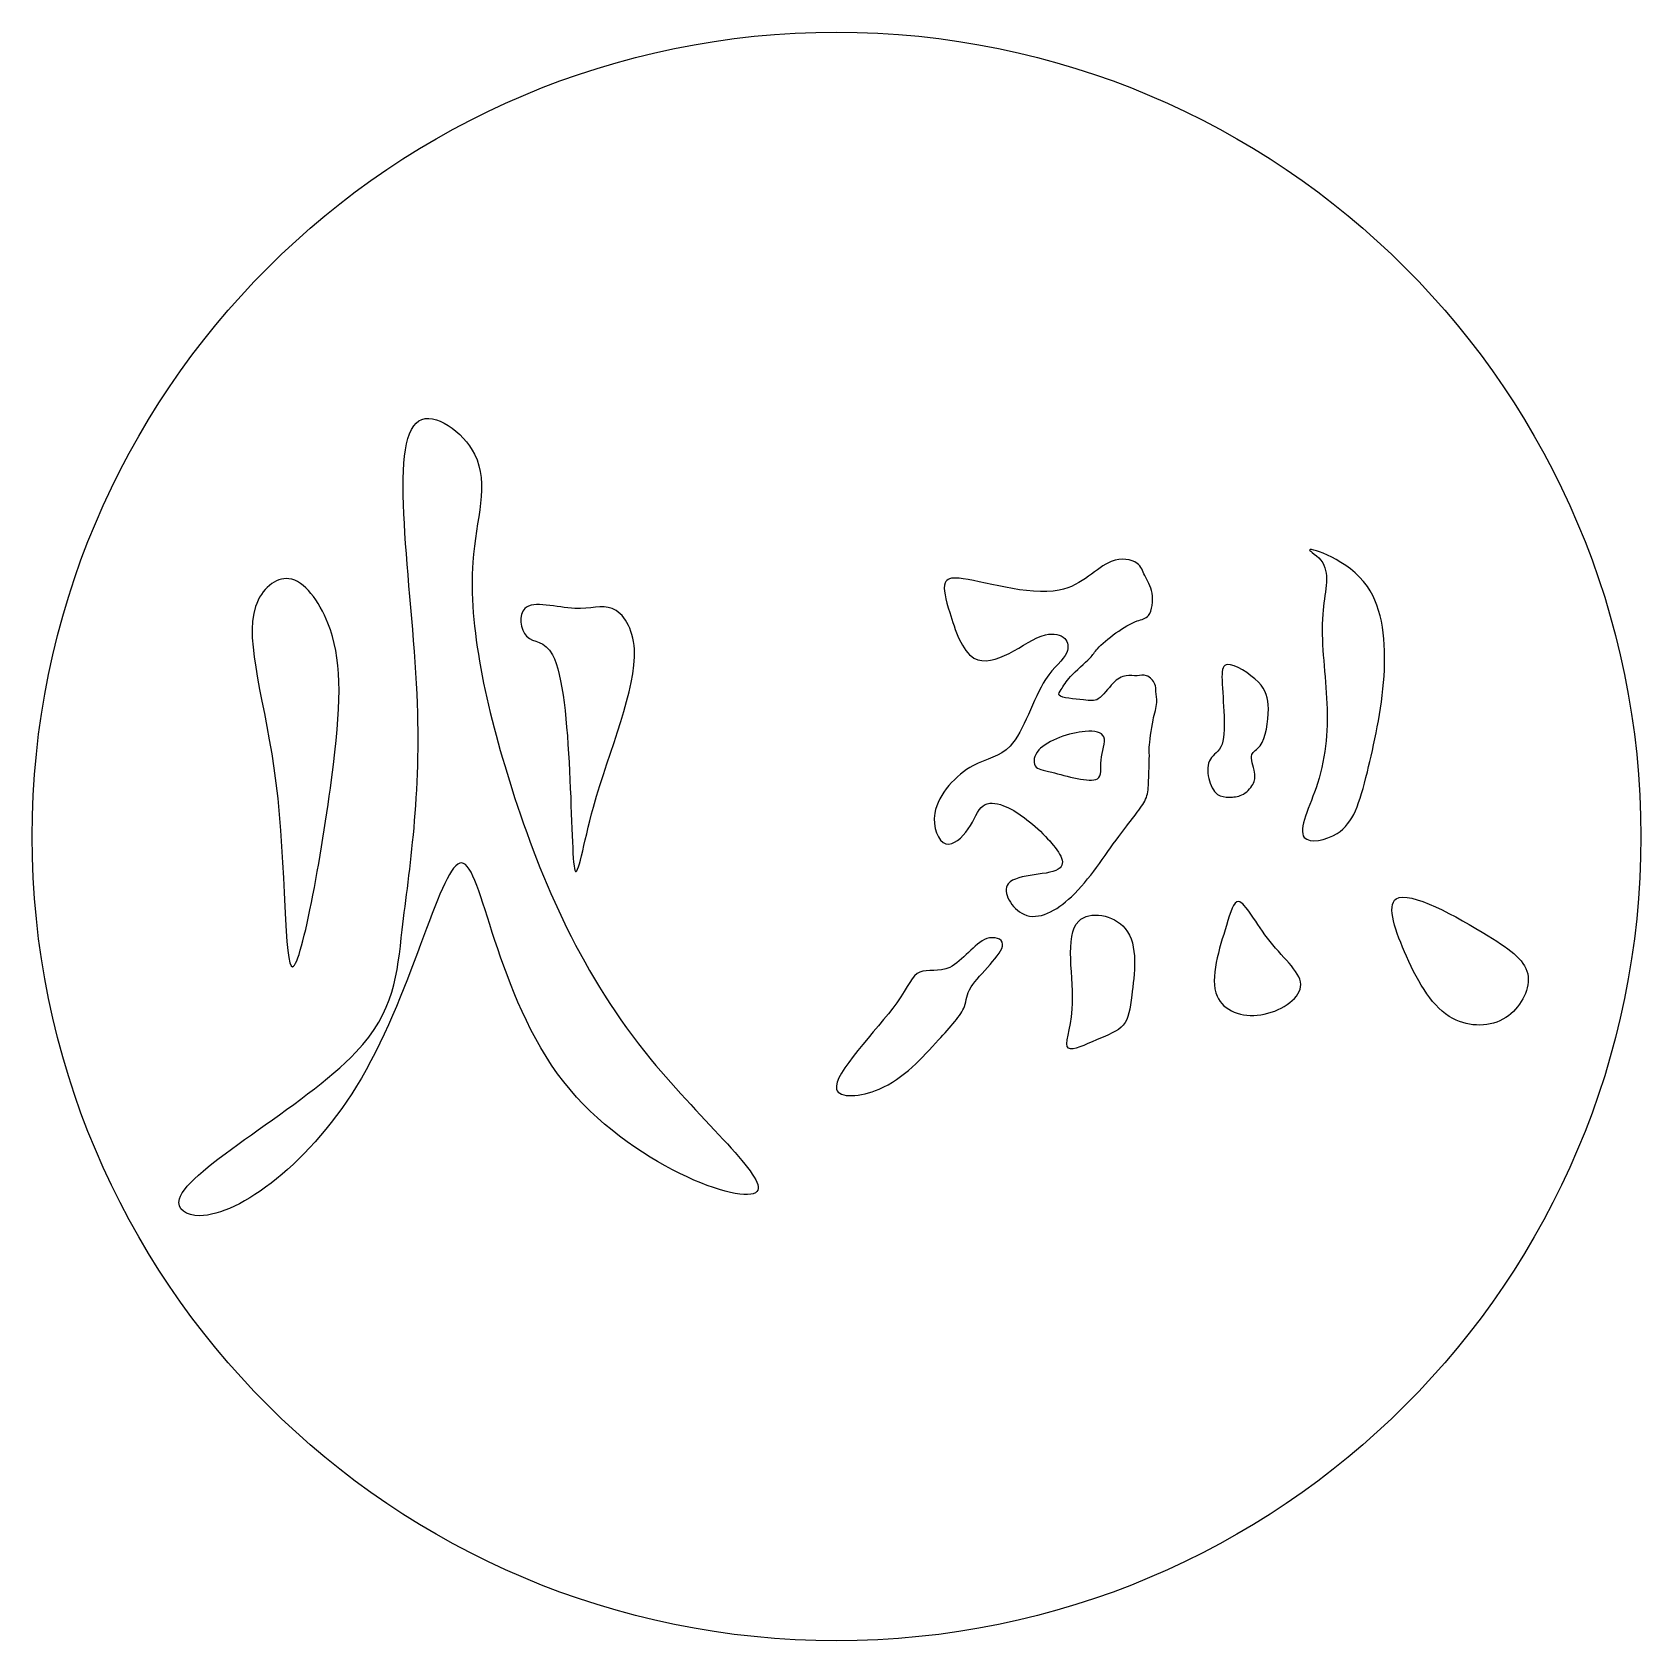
# Model space of a CAD drawing. Extents: x -173.1 to -76.2, y -297.5 to -200.6.
import ezdxf

# ---------------------------------------------------------------- set-up
doc = ezdxf.new("R2010")
doc.units = 0
doc.layers.add('MODELSKETCH_VISIBLE', color=7, linetype='CONTINUOUS')

msp = doc.modelspace()

# ---------------------------------------------------------------- linework, layer by layer
at = {"layer": 'MODELSKETCH_VISIBLE'}
msp.add_circle((-124.621, -249.025), 48.469, dxfattribs=at)
for points, knots in [([(-149.784, -223.981), (-151.683, -225.158), (-148.809, -241.834), (-150.93, -254.344), (-151.407, -262.483), (-166.087, -270.325), (-162.186, -272.987), (-151.618, -265.379), (-146.788, -242.842), (-144.362, -266.189), (-124.158, -273.526), (-138.084, -261.651), (-144.529, -246.891), (-147.545, -232.931), (-144.893, -226.156), (-148.857, -223.407), (-149.784, -223.981)], [0, 0, 0, 0, 0.087829, 0.169545, 0.230401, 0.310922, 0.338231, 0.415648, 0.497589, 0.580243, 0.659454, 0.728576, 0.821382, 0.901981, 0.957153, 1, 1, 1, 1]), ([(-96.113, -231.748), (-96.044, -231.621), (-90.065, -233.463), (-92.524, -245.154), (-93.713, -249.02), (-97.401, -249.672), (-95.159, -245.48), (-94.9, -240.75), (-95.666, -235.834), (-94.665, -232.584), (-96.15, -231.814), (-96.113, -231.748)], [0, 0, 0, 0, 0.112947, 0.298659, 0.411792, 0.490271, 0.591871, 0.718328, 0.843515, 0.941185, 1, 1, 1, 1]), ([(-117.239, -233.461), (-115.957, -233.574), (-110.825, -235.326), (-108.431, -232.08), (-106.356, -232.384), (-106.09, -233.335), (-105.438, -234.272), (-105.671, -235.865), (-106.554, -235.978), (-107.796, -236.718), (-108.957, -237.683), (-109.281, -238.302), (-110.599, -239.337), (-111.027, -240.117), (-111.447, -240.662), (-109.648, -240.772), (-108.796, -240.94), (-108.014, -239.707), (-107.206, -239.247), (-106.5, -239.388), (-105.918, -239.205), (-105.345, -239.829), (-105.41, -240.288), (-105.244, -241.019), (-105.592, -241.951), (-105.792, -243.683), (-105.756, -243.935), (-105.806, -246.044), (-105.935, -246.945), (-107.809, -249.122), (-110.07, -252.752), (-113.308, -254.615), (-115.454, -251.1), (-109.962, -251.537), (-112.102, -248.738), (-114.347, -247.032), (-115.987, -246.91), (-116.485, -248.615), (-118.195, -250.112), (-119.298, -247.289), (-116.5, -244.368), (-113.74, -244.18), (-112.391, -239.365), (-110.567, -238.154), (-110.709, -236.918), (-112.207, -236.645), (-114.102, -238.105), (-116.707, -238.92), (-117.807, -235.592), (-118.343, -233.624), (-117.728, -233.418), (-117.239, -233.461)], [0, 0, 0, 0, 0.039509, 0.069816, 0.089886, 0.104686, 0.121886, 0.140571, 0.154447, 0.173918, 0.193325, 0.206881, 0.227281, 0.242994, 0.25252, 0.272012, 0.287179, 0.305482, 0.320694, 0.333816, 0.345795, 0.35931, 0.370066, 0.383211, 0.399903, 0.420399, 0.429678, 0.452093, 0.467924, 0.49399, 0.528392, 0.556338, 0.579418, 0.608398, 0.631538, 0.659908, 0.677676, 0.698314, 0.718659, 0.741106, 0.77175, 0.797211, 0.831412, 0.854416, 0.869153, 0.886579, 0.911713, 0.935165, 0.963379, 0.984937, 1, 1, 1, 1]), ([(-157.617, -233.493), (-156.676, -233.609), (-154.446, -236.71), (-154.439, -243.568), (-158.072, -263.59), (-157.644, -244.633), (-161.005, -235.538), (-158.424, -233.393), (-157.617, -233.493)], [0, 0, 0, 0, 0.114076, 0.290249, 0.503264, 0.704671, 0.902219, 1, 1, 1, 1]), ([(-143.406, -235.283), (-142.892, -234.779), (-140.25, -235.64), (-137.984, -234.734), (-135.786, -238.183), (-139.348, -246.11), (-140.817, -255.449), (-140.406, -236.689), (-143.538, -237.554), (-143.789, -235.66), (-143.406, -235.283)], [0, 0, 0, 0, 0.106431, 0.198032, 0.300568, 0.492495, 0.614431, 0.835624, 0.920583, 1, 1, 1, 1]), ([(-101.058, -238.668), (-100.636, -238.631), (-98.886, -239.696), (-98.445, -241.206), (-98.854, -243.688), (-99.824, -243.967), (-99.341, -245.183), (-99.435, -245.908), (-100.16, -246.623), (-100.95, -246.669), (-101.758, -246.609), (-102.292, -245.541), (-102.263, -244.203), (-100.899, -243.683), (-101.545, -239.494), (-101.317, -238.691), (-101.058, -238.668)], [0, 0, 0, 0, 0.09254, 0.175041, 0.270519, 0.324481, 0.390058, 0.444353, 0.504874, 0.560548, 0.614084, 0.680398, 0.748692, 0.816083, 0.943356, 1, 1, 1, 1]), ([(-112.428, -243.812), (-111.892, -243.212), (-109.731, -242.493), (-108.162, -242.845), (-108.848, -244.388), (-108.441, -246.103), (-111.662, -245.08), (-112.829, -244.959), (-112.733, -244.153), (-112.428, -243.812)], [0, 0, 0, 0, 0.19806, 0.321391, 0.456822, 0.578713, 0.768598, 0.887209, 1, 1, 1, 1]), ([(-100.4, -252.944), (-99.988, -252.979), (-98.666, -255.65), (-95.523, -258.062), (-99.057, -260.339), (-102.666, -259.049), (-101.157, -254.625), (-100.7, -252.918), (-100.4, -252.944)], [0, 0, 0, 0, 0.169718, 0.345906, 0.511888, 0.675715, 0.87641, 1, 1, 1, 1]), ([(-90.888, -252.776), (-91.507, -253.168), (-90.248, -256.671), (-88.003, -260.529), (-84.022, -260.526), (-82.239, -257.129), (-85.077, -255.048), (-90.083, -252.264), (-90.888, -252.776)], [0, 0, 0, 0, 0.15907, 0.342356, 0.493712, 0.635628, 0.792861, 1, 1, 1, 1]), ([(-110.023, -254.119), (-110.915, -254.999), (-109.869, -259.288), (-111.282, -262.386), (-108.85, -261.183), (-107.068, -260.564), (-106.854, -258.59), (-106.174, -254.046), (-109.373, -253.477), (-110.023, -254.119)], [0, 0, 0, 0, 0.199209, 0.331785, 0.446015, 0.563481, 0.68116, 0.854759, 1, 1, 1, 1]), ([(-117.8, -256.916), (-117.006, -256.55), (-115.914, -254.776), (-113.772, -255.447), (-116.918, -258.065), (-116.671, -259.338), (-118.614, -261.406), (-121.392, -264.56), (-126.546, -265.005), (-120.563, -259.114), (-119.942, -256.816), (-118.436, -257.209), (-117.8, -256.916)], [0, 0, 0, 0, 0.103028, 0.164521, 0.274056, 0.342196, 0.440003, 0.572024, 0.670155, 0.82439, 0.917578, 1, 1, 1, 1])]:
    msp.add_open_spline(points, degree=3, knots=knots, dxfattribs=at)

doc.saveas('drawing.dxf')
